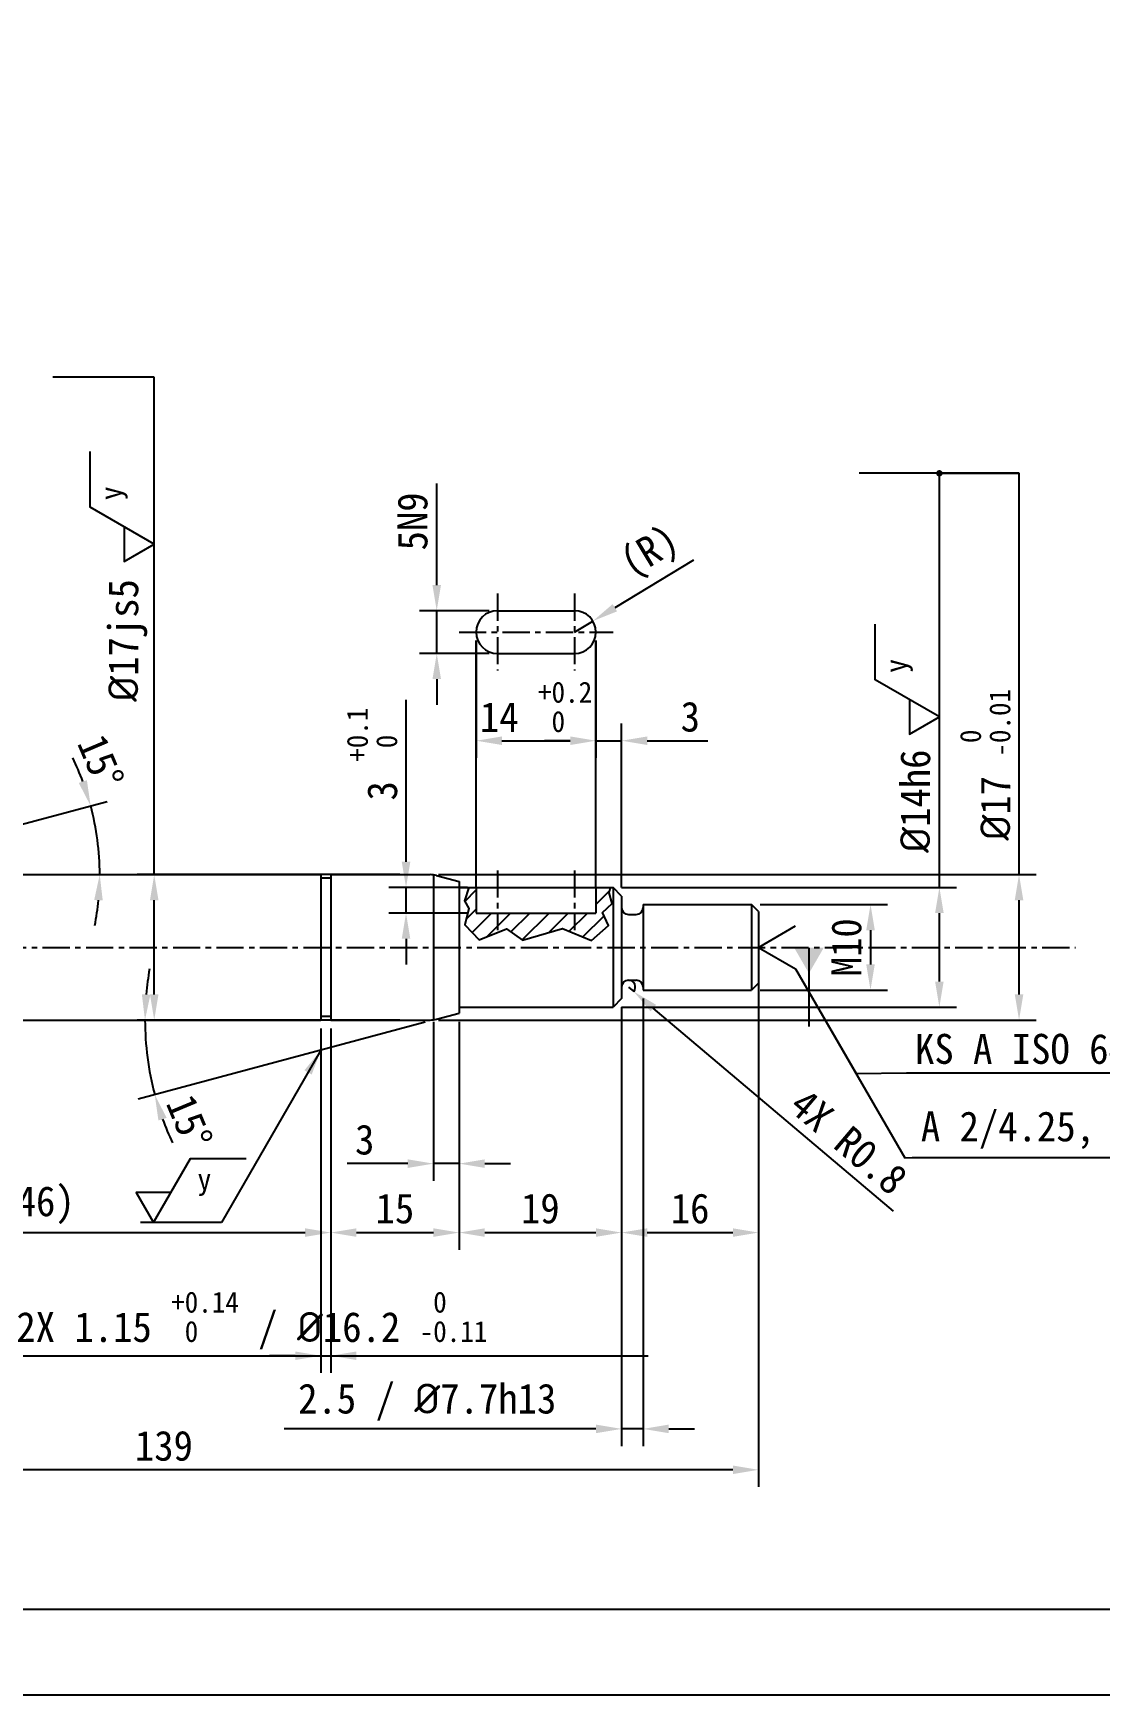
# Model space of a CAD drawing. Header units: millimetres. Extents: x 0 to 594, y 0 to 420.
# Drawn here: x 102.8 to 227.4, y 0 to 194.2 of the extents above; entities that cross this region are included whole.
import ezdxf
from ezdxf.enums import TextEntityAlignment as Align

# ---------------------------------------------------------------- set-up
doc = ezdxf.new("R2010")
doc.units = ezdxf.units.MM
doc.linetypes.add('CENTER', pattern=[50.8, 31.75, -6.35, 6.35, -6.35])
for name, color, linetype in [('문자', 2, 'Continuous'), ('외형선', 3, 'Continuous'), ('윤곽선_중심마크', 4, 'Continuous'), ('중심선', 1, 'CENTER'), ('치수선', 7, 'Continuous'), ('해칭선', 7, 'Continuous')]:
    doc.layers.add(name, color=color, linetype=linetype)
doc.styles.add('문자 H3.5', font='GulimChe.ttf', dxfattribs={"height": 3.5})
doc.dimstyles.new('기본', dxfattribs={"dimtxt": 3.5, "dimasz": 3, "dimexe": 2, "dimexo": 1, "dimgap": 1, "dimtad": 1, "dimdsep": 46, "dimtxsty": '문자 H3.5', "dimcen": 0, "dimclrd": 256, "dimclre": 256, "dimclrt": 2, "dimazin": 2, "dimtfac": 1, "dimtmove": 0, "dimatfit": 3, "dimfxl": 1, "dimlwd": -1, "dimlwe": -1, "dimarcsym": 1})

# ---------------------------------------------------------------- blocks, each defined once
blk = doc.blocks.new('*D66')
at = {"layer": 'Defpoints', "color": 0, "transparency": 16777216}
for p in [(186.72, 92.38), (186.72, 82.38), (200.62, 82.38)]:
    blk.add_point(p, dxfattribs=at)
at = {"layer": '치수선', "transparency": 16777216}
for p, q in [((187.72, 92.38), (202.62, 92.38)), ((200.62, 89.38), (200.62, 85.38)), ((187.72, 82.38), (202.62, 82.38))]:
    blk.add_line(p, q, dxfattribs=at)
for points in [[(200.12, 89.38), (201.12, 89.38), (200.62, 92.38)], [(200.12, 85.38), (201.12, 85.38), (200.62, 82.38)]]:
    blk.add_solid(points, dxfattribs=at)
at = {"layer": '치수선', "color": 2, "transparency": 16777216, "insert": (197.82, 87.38), "char_height": 3.5, "attachment_point": 5, "rotation": 90, "style": '문자 H3.5'}
blk.add_mtext('M10', dxfattribs=at)
blk = doc.blocks.new('*D67')
at = {"layer": 'Defpoints', "color": 0, "transparency": 16777216}
for p in [(170.53, 94.38), (170.53, 80.38), (208.67, 80.38)]:
    blk.add_point(p, dxfattribs=at)
at = {"layer": '치수선', "transparency": 16777216}
for p, q in [((208.67, 94.38), (208.67, 111.55)), ((171.53, 94.38), (210.67, 94.38)), ((208.67, 83.38), (208.67, 91.38)), ((171.53, 80.38), (210.67, 80.38))]:
    blk.add_line(p, q, dxfattribs=at)
for points in [[(208.17, 91.38), (209.17, 91.38), (208.67, 94.38)], [(208.17, 83.38), (209.17, 83.38), (208.67, 80.38)]]:
    blk.add_solid(points, dxfattribs=at)
at = {"layer": '치수선', "color": 2, "transparency": 16777216, "insert": (205.87, 104.46), "char_height": 3.5, "attachment_point": 5, "rotation": 90, "style": '문자 H3.5'}
blk.add_mtext('{\\fISOCPEUR|b0|i0|c0|p34;%%C}14h6', dxfattribs=at)
blk = doc.blocks.new('*D69')
at = {"layer": 'Defpoints', "color": 0, "transparency": 16777216}
for p in [(146.6, 95.88), (116.9, 78.88), (146.6, 78.88)]:
    blk.add_point(p, dxfattribs=at)
at = {"layer": '치수선', "transparency": 16777216}
for p, q in [((116.9, 95.88), (116.9, 131.53)), ((145.6, 95.88), (114.9, 95.88)), ((116.9, 81.88), (116.9, 92.88)), ((145.6, 78.88), (114.9, 78.88))]:
    blk.add_line(p, q, dxfattribs=at)
for points in [[(116.4, 92.88), (117.4, 92.88), (116.9, 95.88)], [(116.4, 81.88), (117.4, 81.88), (116.9, 78.88)]]:
    blk.add_solid(points, dxfattribs=at)
at = {"layer": '치수선', "color": 2, "transparency": 16777216, "insert": (113.81, 123.25), "char_height": 3.5, "attachment_point": 5, "rotation": 90, "style": '문자 H3.5'}
blk.add_mtext('{\\fISOCPEUR|b0|i0|c0|p34;%%C}17js5', dxfattribs=at)
blk = doc.blocks.new('*D75')
at = {"layer": 'Defpoints', "color": 0, "transparency": 16777216}
for p in [(91.53, 78.88), (137.53, 78.88), (137.53, 54.03)]:
    blk.add_point(p, dxfattribs=at)
at = {"layer": '치수선', "transparency": 16777216}
for p, q in [((91.53, 77.88), (91.53, 52.03)), ((137.53, 77.88), (137.53, 52.03)), ((94.53, 54.03), (134.53, 54.03))]:
    blk.add_line(p, q, dxfattribs=at)
for points in [[(94.53, 54.53), (94.53, 53.53), (91.53, 54.03)], [(134.53, 54.53), (134.53, 53.53), (137.53, 54.03)]]:
    blk.add_solid(points, dxfattribs=at)
at = {"layer": '치수선', "color": 2, "transparency": 16777216, "insert": (103.08, 57.23), "char_height": 3.5, "attachment_point": 5, "style": '문자 H3.5'}
blk.add_mtext('(46)', dxfattribs=at)
blk = doc.blocks.new('*D77')
at = {"layer": 'Defpoints', "color": 0, "transparency": 16777216}
for p in [(154.53, 124.23), (168.53, 124.23), (168.53, 111.53)]:
    blk.add_point(p, dxfattribs=at)
at = {"layer": '치수선', "transparency": 16777216}
for p, q in [((154.53, 123.23), (154.53, 109.53)), ((168.53, 123.23), (168.53, 109.53)), ((157.53, 111.53), (165.53, 111.53))]:
    blk.add_line(p, q, dxfattribs=at)
for points in [[(157.53, 112.03), (157.53, 111.03), (154.53, 111.53)], [(165.53, 112.03), (165.53, 111.03), (168.53, 111.53)]]:
    blk.add_solid(points, dxfattribs=at)
at = {"layer": '치수선', "color": 2, "transparency": 16777216, "insert": (161.53, 115.49), "char_height": 3.5, "attachment_point": 5, "style": '문자 H3.5'}
blk.add_mtext('14 {\\H0.7x;\\S+0.2^  0;}', dxfattribs=at)
blk = doc.blocks.new('*D78')
at = {"layer": 'Defpoints', "color": 0, "transparency": 16777216}
for p in [(171.53, 111.53), (168.53, 94.38), (171.53, 93.38)]:
    blk.add_point(p, dxfattribs=at)
at = {"layer": '치수선', "transparency": 16777216}
for p, q in [((168.53, 95.38), (168.53, 113.53)), ((171.53, 94.38), (171.53, 113.53)), ((165.53, 111.53), (162.53, 111.53)), ((168.53, 111.53), (171.53, 111.53)), ((174.53, 111.53), (181.59, 111.53))]:
    blk.add_line(p, q, dxfattribs=at)
for points in [[(165.53, 112.03), (165.53, 111.03), (168.53, 111.53)], [(174.53, 112.03), (174.53, 111.03), (171.53, 111.53)]]:
    blk.add_solid(points, dxfattribs=at)
at = {"layer": '치수선', "color": 2, "transparency": 16777216, "insert": (179.56, 114.32), "char_height": 3.5, "attachment_point": 5, "style": '문자 H3.5'}
blk.add_mtext('3', dxfattribs=at)
blk = doc.blocks.new('*D81')
at = {"layer": 'Defpoints', "color": 0, "transparency": 16777216}
for p in [(152.53, 79.68), (137.53, 78.88), (152.53, 54.03)]:
    blk.add_point(p, dxfattribs=at)
at = {"layer": '치수선', "transparency": 16777216}
for p, q in [((137.53, 77.88), (137.53, 52.03)), ((152.53, 78.68), (152.53, 52.03)), ((140.53, 54.03), (149.53, 54.03))]:
    blk.add_line(p, q, dxfattribs=at)
for points in [[(140.53, 54.53), (140.53, 53.53), (137.53, 54.03)], [(149.53, 54.53), (149.53, 53.53), (152.53, 54.03)]]:
    blk.add_solid(points, dxfattribs=at)
at = {"layer": '치수선', "color": 2, "transparency": 16777216, "insert": (145.03, 56.83), "char_height": 3.5, "attachment_point": 5, "style": '문자 H3.5'}
blk.add_mtext('15', dxfattribs=at)
blk = doc.blocks.new('*D82')
at = {"layer": 'Defpoints', "color": 0, "transparency": 16777216}
for p in [(152.53, 79.68), (171.53, 81.38), (171.53, 54.03)]:
    blk.add_point(p, dxfattribs=at)
at = {"layer": '치수선', "transparency": 16777216}
for p, q in [((171.53, 80.38), (171.53, 52.03)), ((152.53, 78.68), (152.53, 52.03)), ((155.53, 54.03), (168.53, 54.03))]:
    blk.add_line(p, q, dxfattribs=at)
for points in [[(155.53, 54.53), (155.53, 53.53), (152.53, 54.03)], [(168.53, 54.53), (168.53, 53.53), (171.53, 54.03)]]:
    blk.add_solid(points, dxfattribs=at)
at = {"layer": '치수선', "color": 2, "transparency": 16777216, "insert": (162.03, 56.83), "char_height": 3.5, "attachment_point": 5, "style": '문자 H3.5'}
blk.add_mtext('19', dxfattribs=at)
blk = doc.blocks.new('*D83')
at = {"layer": 'Defpoints', "color": 0, "transparency": 16777216}
for p in [(187.53, 83.19), (171.53, 81.38), (187.53, 54.03)]:
    blk.add_point(p, dxfattribs=at)
at = {"layer": '치수선', "transparency": 16777216}
for p, q in [((187.53, 82.19), (187.53, 52.03)), ((171.53, 80.38), (171.53, 52.03)), ((174.53, 54.03), (184.53, 54.03))]:
    blk.add_line(p, q, dxfattribs=at)
for points in [[(174.53, 54.53), (174.53, 53.53), (171.53, 54.03)], [(184.53, 54.53), (184.53, 53.53), (187.53, 54.03)]]:
    blk.add_solid(points, dxfattribs=at)
at = {"layer": '치수선', "color": 2, "transparency": 16777216, "insert": (179.53, 56.83), "char_height": 3.5, "attachment_point": 5, "style": '문자 H3.5'}
blk.add_mtext('16', dxfattribs=at)
blk = doc.blocks.new('*D84')
at = {"layer": 'Defpoints', "color": 0, "transparency": 16777216}
for p in [(149.92, 126.73), (157.03, 126.73), (157.03, 121.73)]:
    blk.add_point(p, dxfattribs=at)
at = {"layer": '치수선', "transparency": 16777216}
for p, q in [((149.92, 129.73), (149.92, 141.6)), ((156.03, 126.73), (147.92, 126.73)), ((149.92, 121.73), (149.92, 126.73)), ((156.03, 121.73), (147.92, 121.73)), ((149.92, 118.73), (149.92, 115.73))]:
    blk.add_line(p, q, dxfattribs=at)
for points in [[(149.42, 129.73), (150.42, 129.73), (149.92, 126.73)], [(149.42, 118.73), (150.42, 118.73), (149.92, 121.73)]]:
    blk.add_solid(points, dxfattribs=at)
at = {"layer": '치수선', "color": 2, "transparency": 16777216, "insert": (147.11, 137.17), "char_height": 3.5, "attachment_point": 5, "rotation": 90, "style": '문자 H3.5'}
blk.add_mtext('5N9', dxfattribs=at)
blk = doc.blocks.new('*D86')
at = {"layer": 'Defpoints', "color": 0, "transparency": 16777216}
for p in [(110.41, 98.58), (79.15, 95.77), (79.92, 95.88), (91.53, 95.88), (76.9, 95.17)]:
    blk.add_point(p, dxfattribs=at)
at = {"layer": '치수선', "transparency": 16777216}
for p, q in [((80.5, 96.14), (111.4, 104.42)), ((92.53, 95.88), (112.53, 95.88))]:
    blk.add_line(p, q, dxfattribs=at)
for start, end in [(20.5473, 26.0947), (0, 15), (348.9053, 354.4527)]:
    blk.add_arc((79.53, 95.88), 31, start, end, dxfattribs=at)
for points in [[(109.03, 106.91), (108.08, 106.6), (109.47, 103.9)], [(109.88, 92.9), (110.88, 92.86), (110.53, 95.88)]]:
    blk.add_solid(points, dxfattribs=at)
at = {"layer": '치수선', "color": 2, "transparency": 16777216, "insert": (110.64, 109.07), "char_height": 3.5, "attachment_point": 5, "rotation": 292.9881, "style": '문자 H3.5'}
blk.add_mtext('15°', dxfattribs=at)
blk = doc.blocks.new('*D87')
at = {"layer": 'Defpoints', "color": 0, "transparency": 16777216}
for p in [(149.13, 95.88), (149.13, 78.88), (217.98, 78.88)]:
    blk.add_point(p, dxfattribs=at)
at = {"layer": '치수선', "transparency": 16777216}
for p, q in [((217.98, 95.88), (217.98, 118.57)), ((150.13, 95.88), (219.98, 95.88)), ((217.98, 81.88), (217.98, 92.88)), ((150.13, 78.88), (219.98, 78.88))]:
    blk.add_line(p, q, dxfattribs=at)
for points in [[(217.48, 92.88), (218.48, 92.88), (217.98, 95.88)], [(217.48, 81.88), (218.48, 81.88), (217.98, 78.88)]]:
    blk.add_solid(points, dxfattribs=at)
at = {"layer": '치수선', "color": 2, "transparency": 16777216, "insert": (214.02, 108.72), "char_height": 3.5, "attachment_point": 5, "rotation": 90, "style": '문자 H3.5'}
blk.add_mtext('{\\fISOCPEUR|b0|i0|c0|p34;%%C}17 {\\H0.7x;\\S 0^ -0.01;}', dxfattribs=at)
blk = doc.blocks.new('*D89')
at = {"layer": 'Defpoints', "color": 0, "transparency": 16777216}
for p in [(154.53, 94.38), (146.33, 91.38), (154.53, 91.38)]:
    blk.add_point(p, dxfattribs=at)
at = {"layer": '치수선', "transparency": 16777216}
for p, q in [((146.33, 97.38), (146.33, 116.31)), ((153.53, 94.38), (144.33, 94.38)), ((146.33, 91.38), (146.33, 94.38)), ((153.53, 91.38), (144.33, 91.38)), ((146.33, 88.38), (146.33, 85.38))]:
    blk.add_line(p, q, dxfattribs=at)
for points in [[(145.83, 97.38), (146.83, 97.38), (146.33, 94.38)], [(145.83, 88.38), (146.83, 88.38), (146.33, 91.38)]]:
    blk.add_solid(points, dxfattribs=at)
at = {"layer": '치수선', "color": 2, "transparency": 16777216, "insert": (142.38, 109.97), "char_height": 3.5, "attachment_point": 5, "rotation": 90, "style": '문자 H3.5'}
blk.add_mtext('3 {\\H0.7x;\\S+0.1^  0;}', dxfattribs=at)
blk = doc.blocks.new('*D90')
at = {"layer": 'Defpoints', "color": 0, "transparency": 16777216}
for p in [(149.53, 79.68), (152.53, 79.68), (149.53, 62.09)]:
    blk.add_point(p, dxfattribs=at)
at = {"layer": '치수선', "transparency": 16777216}
for p, q in [((149.53, 78.68), (149.53, 60.09)), ((152.53, 78.68), (152.53, 60.09)), ((146.53, 62.09), (139.47, 62.09)), ((152.53, 62.09), (149.53, 62.09)), ((155.53, 62.09), (158.53, 62.09))]:
    blk.add_line(p, q, dxfattribs=at)
for points in [[(146.53, 62.59), (146.53, 61.59), (149.53, 62.09)], [(155.53, 62.59), (155.53, 61.59), (152.53, 62.09)]]:
    blk.add_solid(points, dxfattribs=at)
at = {"layer": '치수선', "color": 2, "transparency": 16777216, "insert": (141.5, 64.88), "char_height": 3.5, "attachment_point": 5, "style": '문자 H3.5'}
blk.add_mtext('3', dxfattribs=at)
blk = doc.blocks.new('*D91')
at = {"layer": 'Defpoints', "color": 0, "transparency": 16777216}
for p in [(91.53, 78.88), (92.68, 78.88), (92.68, 39.63)]:
    blk.add_point(p, dxfattribs=at)
at = {"layer": '치수선', "transparency": 16777216}
for p, q in [((91.53, 77.88), (91.53, 37.63)), ((92.68, 77.88), (92.68, 37.63)), ((88.53, 39.63), (85.53, 39.63)), ((91.53, 39.63), (92.68, 39.63)), ((95.68, 39.63), (157.93, 39.63))]:
    blk.add_line(p, q, dxfattribs=at)
for points in [[(88.53, 40.13), (88.53, 39.13), (91.53, 39.63)], [(95.68, 40.13), (95.68, 39.13), (92.68, 39.63)]]:
    blk.add_solid(points, dxfattribs=at)
at = {"layer": '치수선', "color": 2, "transparency": 16777216, "insert": (128.31, 43.76), "char_height": 3.5, "attachment_point": 5, "style": '문자 H3.5'}
blk.add_mtext('2X 1.15 {\\H0.7x;\\S+0.14^  0;\\H1.42857x; / \\fISOCPEUR|b0|i0|c0|p34;%%C\\fGulimChe|b0|i0|c129|p49;16.2 \\H0.7x;\\S 0^ -0.11;}', dxfattribs=at)
blk = doc.blocks.new('*D92')
at = {"layer": 'Defpoints', "color": 0, "transparency": 16777216}
for p in [(48.53, 84.5), (187.53, 84.5), (48.53, 26.3)]:
    blk.add_point(p, dxfattribs=at)
at = {"layer": '치수선', "transparency": 16777216}
for p, q in [((48.53, 83.5), (48.53, 24.3)), ((187.53, 83.5), (187.53, 24.3)), ((184.53, 26.3), (51.53, 26.3))]:
    blk.add_line(p, q, dxfattribs=at)
for points in [[(51.53, 26.8), (51.53, 25.8), (48.53, 26.3)], [(184.53, 26.8), (184.53, 25.8), (187.53, 26.3)]]:
    blk.add_solid(points, dxfattribs=at)
at = {"layer": '치수선', "color": 2, "transparency": 16777216, "insert": (118.03, 29.09), "char_height": 3.5, "attachment_point": 5, "style": '문자 H3.5'}
blk.add_mtext('139', dxfattribs=at)
blk = doc.blocks.new('*D93')
at = {"layer": 'Defpoints', "color": 0, "transparency": 16777216}
for p in [(174.03, 82.38), (171.53, 81.38), (174.03, 31.08)]:
    blk.add_point(p, dxfattribs=at)
at = {"layer": '치수선', "transparency": 16777216}
for p, q in [((171.53, 80.38), (171.53, 29.08)), ((174.03, 81.38), (174.03, 29.08)), ((168.53, 31.08), (132.09, 31.08)), ((174.03, 31.08), (171.53, 31.08)), ((177.03, 31.08), (180.03, 31.08))]:
    blk.add_line(p, q, dxfattribs=at)
for points in [[(168.53, 31.58), (168.53, 30.58), (171.53, 31.08)], [(177.03, 31.58), (177.03, 30.58), (174.03, 31.08)]]:
    blk.add_solid(points, dxfattribs=at)
at = {"layer": '치수선', "color": 2, "transparency": 16777216, "insert": (148.81, 34.2), "char_height": 3.5, "width": 33.2173, "attachment_point": 5, "style": '문자 H3.5'}
blk.add_mtext('2.5 / {\\fISOCPEUR|b0|i0|c0|p34;%%C}7.7h13', dxfattribs=at)
blk = doc.blocks.new('*D94')
at = {"layer": 'Defpoints', "color": 0, "transparency": 16777216}
for p in [(172.33, 82.73), (172.94, 82.21)]:
    blk.add_point(p, dxfattribs=at)
at = {"layer": '치수선', "transparency": 16777216}
for p, q in [((172.33, 82.73), (172.94, 82.21)), ((203.32, 56.54), (175.23, 80.27))]:
    blk.add_line(p, q, dxfattribs=at)
blk.add_arc((172.33, 82.73), 0.8, 319.8085, 90, dxfattribs=at)
blk.add_solid([(175.56, 80.66), (174.91, 79.89), (172.94, 82.21)], dxfattribs=at)
at = {"layer": '치수선', "color": 2, "transparency": 16777216, "insert": (198.07, 64.65), "char_height": 3.5, "attachment_point": 5, "rotation": 319.8085, "style": '문자 H3.5'}
blk.add_mtext('4X R0.8', dxfattribs=at)
blk = doc.blocks.new('*D95')
at = {"layer": 'Defpoints', "color": 0, "transparency": 16777216}
for p in [(152.53, 79.68), (92.68, 78.88), (136.38, 78.88), (149.91, 78.98), (115.94, 75.94)]:
    blk.add_point(p, dxfattribs=at)
at = {"layer": '치수선', "transparency": 16777216}
blk.add_line((148.56, 78.62), (115.03, 69.63), dxfattribs=at)
for start, end in [(169.7998, 174.8999), (180, 195), (200.1001, 205.2002)]:
    blk.add_arc((149.53, 78.88), 33.71, start, end, dxfattribs=at)
for points in [[(116.45, 81.85), (115.45, 81.9), (115.82, 78.88)], [(117.39, 67.14), (118.35, 67.44), (116.96, 70.15)]]:
    blk.add_solid(points, dxfattribs=at)
at = {"layer": '치수선', "color": 2, "transparency": 16777216, "insert": (121, 66.97), "char_height": 3.5, "attachment_point": 5, "rotation": 292.6502, "style": '문자 H3.5'}
blk.add_mtext('15°', dxfattribs=at)
blk = doc.blocks.new('*D98')
at = {"layer": 'Defpoints', "color": 0, "transparency": 16777216}
for p in [(168.17, 125.52), (166.03, 124.23)]:
    blk.add_point(p, dxfattribs=at)
at = {"layer": '치수선', "transparency": 16777216}
for p, q in [((179.95, 132.63), (170.74, 127.07)), ((166.03, 124.23), (168.17, 125.52))]:
    blk.add_line(p, q, dxfattribs=at)
blk.add_solid([(170.48, 127.5), (171, 126.65), (168.17, 125.52)], dxfattribs=at)
at = {"layer": '치수선', "color": 2, "transparency": 16777216, "insert": (174.97, 133.37), "char_height": 3.5, "attachment_point": 5, "rotation": 31.1076, "style": '문자 H3.5'}
blk.add_mtext('(R)', dxfattribs=at)

msp = doc.modelspace()

# ---------------------------------------------------------------- hatches: boundary and pattern name
at = {"layer": '해칭선'}
h = msp.add_hatch(dxfattribs=at)
h.set_pattern_fill('ANSI31', color=0, scale=0.5)
h.set_pattern_definition([(45, (-62.5664, -208.3207), (-1.122532, 1.122532), [])])
h.paths.add_polyline_path([(76.004, 84.554), (74.899, 84.016), (73.199, 85.97), (72.53, 85.518), (72.53, 82.376), (74.53, 80.376), (75.296, 80.376), (76.53, 81.949), (75.381, 82.544)])
h.paths.add_polyline_path([(72.53, 85.518), (71.272, 84.668), (70.059, 85.026), (70.309, 83.025), (69.176, 82.884), (69.969, 81.61), (69.346, 80.376), (70.53, 80.376), (72.53, 82.376)])
h.paths.add_polyline_path([(73.611, 91.337), (73.734, 92.896), (74.678, 93.511), (74.022, 94.376), (70.53, 94.376), (70.53, 91.376), (52.53, 91.376), (52.53, 94.376), (50.147, 94.376), (49.901, 91.501), (51.829, 89.82), (51.706, 87.852), (55.111, 88.713), (56.793, 87.967), (60.074, 89.123), (62.016, 88.133), (65.407, 89), (67.089, 88.327), (69.017, 89.697), (71.806, 89.328)])
h.paths.add_polyline_path([(154.53, 91.376), (154.53, 94.376), (153.675, 94.376), (153.154, 92.81), (153.675, 91.907), (153.188, 89.998), (154.89, 88.263), (158.084, 89.547), (159.925, 88.228), (164.612, 89.582), (168.015, 88.159), (169.994, 89.929), (169.3, 91.456), (170.421, 92.515), (170.063, 93.747), (170.238, 94.376), (168.53, 94.376), (168.53, 91.376)])

# ---------------------------------------------------------------- linework, layer by layer
msp.add_lwpolyline([(0, 0), (594, 0), (594, 420), (0, 420)], close=True)
at = {"layer": '외형선'}
for p, q in [((157.03, 126.733), (166.03, 126.733)), ((157.03, 121.733), (166.03, 121.733)), ((92.68, 95.876), (136.38, 95.876)), ((136.38, 95.876), (136.38, 78.876)), ((137.53, 95.876), (137.53, 78.876)), ((137.53, 95.876), (149.135, 95.876)), ((149.53, 95.85), (149.53, 78.903)), ((152.53, 95.073), (152.53, 79.68)), ((152.53, 94.376), (170.53, 94.376)), ((154.53, 94.376), (154.53, 91.376)), ((168.53, 94.376), (168.53, 91.376)), ((171.53, 93.376), (170.53, 94.376)), ((171.53, 93.376), (171.53, 81.376)), ((154.53, 91.376), (168.53, 91.376)), ((174.03, 92.376), (186.718, 92.376)), ((174.03, 92.376), (174.03, 82.376)), ((174.03, 82.376), (186.718, 82.376)), ((152.53, 80.376), (170.53, 80.376)), ((171.53, 81.376), (170.53, 80.376)), ((92.68, 78.876), (136.38, 78.876)), ((137.53, 78.876), (149.135, 78.876))]:
    msp.add_line(p, q, dxfattribs=at)
at = {"layer": '외형선', "color": 3}
for p, q in [((137.53, 95.476), (136.38, 95.476)), ((149.911, 95.774), (152.53, 95.073)), ((170.53, 94.376), (170.53, 80.376)), ((187.53, 91.564), (186.718, 92.376)), ((186.718, 92.376), (186.718, 82.376)), ((187.53, 91.564), (187.53, 83.188)), ((172.33, 91.226), (173.23, 91.226)), ((172.33, 83.526), (173.23, 83.526)), ((187.53, 83.188), (186.718, 82.376)), ((149.911, 78.979), (152.53, 79.68)), ((137.53, 79.276), (136.38, 79.276))]:
    msp.add_line(p, q, dxfattribs=at)
at = {"layer": '외형선', "color": 7}
msp.add_lwpolyline([(153.675, 94.376), (153.154, 92.81), (153.675, 91.907), (153.188, 89.998), (154.89, 88.263), (158.084, 89.547), (159.925, 88.228), (164.612, 89.582), (168.015, 88.159), (169.994, 89.929), (169.3, 91.456), (170.421, 92.515), (170.063, 93.747), (170.238, 94.376)], dxfattribs=at)
at = {"layer": '외형선'}
for centre, start, end in [((157.03, 124.233), 90, 270), ((166.03, 124.233), 270, 90)]:
    msp.add_arc(centre, 2.5, start, end, dxfattribs=at)
at = {"layer": '외형선', "color": 3}
for centre, radius, start, end in [((149.135, 92.876), 3, 75, 90), ((172.33, 92.026), 0.8, 180, 270), ((173.23, 92.026), 0.8, 270, 0), ((172.33, 82.726), 0.8, 90, 180), ((173.23, 82.726), 0.8, 0, 90), ((149.135, 81.876), 3, 270, 285)]:
    msp.add_arc(centre, radius, start, end, dxfattribs=at)
at = {"layer": '윤곽선_중심마크'}
msp.add_lwpolyline([(584, 410), (10, 410), (10, 10), (584, 10)], close=True, dxfattribs=at)
at = {"layer": '중심선', "ltscale": 0.1}
for p, q in [((157.03, 128.733), (157.03, 119.733)), ((166.03, 128.733), (166.03, 119.733)), ((152.53, 124.233), (170.53, 124.233)), ((157.03, 96.376), (157.03, 89.376)), ((166.03, 96.376), (166.03, 89.376)), ((32.734, 87.376), (224.562, 87.376))]:
    msp.add_line(p, q, dxfattribs=at)
at = {"layer": '치수선', "color": 7}
for p, q in [((116.898, 154.049), (105.032, 154.049)), ((116.898, 146.192), (116.898, 154.049)), ((116.898, 131.526), (116.898, 146.192)), ((208.67, 142.792), (199.289, 142.792)), ((208.67, 127.675), (208.67, 142.792)), ((217.979, 142.792), (208.67, 142.792)), ((217.979, 118.57), (217.979, 142.792)), ((208.67, 111.55), (208.67, 127.675)), ((154.53, 94.376), (154.53, 123.233)), ((168.53, 94.376), (168.53, 123.233))]:
    msp.add_line(p, q, dxfattribs=at)
at = {"layer": '치수선', "color": 2}
for q in [(191.86, 89.876), (191.86, 84.876)]:
    msp.add_line((187.53, 87.376), q, dxfattribs=at)
at = {"layer": '치수선'}
for p, q in [((136.38, 77.876), (136.38, 37.632)), ((137.53, 77.876), (137.53, 37.632)), ((133.38, 39.632), (130.38, 39.632)), ((136.38, 39.632), (137.53, 39.632)), ((140.53, 39.632), (174.623, 39.632))]:
    msp.add_line(p, q, dxfattribs=at)
at = {"layer": '치수선', "color": 7}
for points in [[(113.398, 136.521), (113.398, 132.479), (116.898, 134.5), (109.398, 138.83), (109.398, 145.33)], [(205.17, 116.341), (205.17, 112.3), (208.67, 114.32), (201.17, 118.65), (201.17, 125.15)], [(118.83, 58.708), (114.789, 58.708), (116.809, 55.208), (121.14, 62.708), (127.64, 62.708)]]:
    msp.add_lwpolyline(points, dxfattribs=at)
at = {"layer": '치수선'}
for points in [[(133.38, 40.132), (133.38, 39.132), (136.38, 39.632)], [(140.53, 40.132), (140.53, 39.132), (137.53, 39.632)]]:
    msp.add_solid(points, dxfattribs=at)

# ---------------------------------------------------------------- texts
at = {"layer": '문자', "color": 2, "style": '문자 H3.5'}
for p in [(111.821, 139.643), (203.592, 119.464)]:
    msp.add_text(' y', height=2.5, rotation=90, dxfattribs=at).set_placement(p, align=Align.MIDDLE_CENTER)
msp.add_text(' y', height=2.5, dxfattribs=at).set_placement((121.953, 60.285), align=Align.MIDDLE_CENTER)
at = {"layer": '치수선', "color": 2, "char_height": 3.5, "attachment_point": 7, "style": '문자 H3.5'}
for s, insert in [('KS A ISO 6411-1', (205.823, 73.7)), ('A 2/4.25, 양단', (206.507, 63.791))]:
    msp.add_mtext(s, dxfattribs=dict(at, insert=insert))

# ---------------------------------------------------------------- dimensions: what is measured, and where the dimension line sits
at = {"layer": '치수선', "color": 3}
dim = msp.add_linear_dim(base=(149.92, 126.733), p1=(157.03, 121.733), p2=(157.03, 126.733), angle=90, text='<>N9', dimstyle='기본', dxfattribs=at)
dim.commit()
dim.dimension.update_dxf_attribs({"geometry": '*D84', "text_midpoint": (147.109, 137.167)})
at = {"layer": '치수선', "color": 7}
dim = msp.add_radius_dim(center=(166.03, 124.233), mpoint=(168.17, 125.524), text='(R)', dimstyle='기본', dxfattribs=at)
dim.commit()
dim.dimension.update_dxf_attribs({"geometry": '*D98', "text_midpoint": (174.973, 133.366)})
for base, p1, p2, text, picture, middle in [((116.898, 78.876), (146.604, 95.876), (146.604, 78.876), '{\\fISOCPEUR|b0|i0|c0|p34;%%C}<>js5', '*D69', (116.898, 123.247)), ((208.67, 80.376), (170.53, 94.376), (170.53, 80.376), '{\\fISOCPEUR|b0|i0|c0|p34;%%C}14h6', '*D67', (208.67, 104.463))]:
    dim = msp.add_linear_dim(base=base, p1=p1, p2=p2, angle=90, text=text, dimstyle='기본', dxfattribs=at)
    dim.commit()
    dim.dimension.update_dxf_attribs({"geometry": picture, "text_midpoint": middle, "dimtype": 160})
for base, p1, p2, text, picture, middle in [((168.53, 111.526), (154.53, 124.233), (168.53, 124.233), '<> {\\H0.7x;\\S+0.2^  0;}', '*D77', (161.53, 111.526)), ((137.53, 54.03), (91.53, 78.876), (137.53, 78.876), '(<>)', '*D75', (103.078, 54.03))]:
    dim = msp.add_linear_dim(base=base, p1=p1, p2=p2, text=text, dimstyle='기본', dxfattribs=at)
    dim.commit()
    dim.dimension.update_dxf_attribs({"geometry": picture, "text_midpoint": middle, "dimtype": 160})
at = {"layer": '치수선', "color": 3}
for base, p1, p2, text, picture, middle in [((217.979, 78.876), (149.135, 95.876), (149.135, 78.876), '{\\fISOCPEUR|b0|i0|c0|p34;%%C}<> {\\H0.7x;\\S 0^ -0.01;}', '*D87', (217.979, 108.723)), ((146.333, 91.376), (154.53, 94.376), (154.53, 91.376), '<> {\\H0.7x;\\S+0.1^  0;}', '*D89', (146.333, 109.968))]:
    dim = msp.add_linear_dim(base=base, p1=p1, p2=p2, angle=90, text=text, dimstyle='기본', dxfattribs=at)
    dim.commit()
    dim.dimension.update_dxf_attribs({"geometry": picture, "text_midpoint": middle, "dimtype": 160})
at = {"layer": '치수선', "color": 7}
for base, p1, p2, picture, middle in [((171.53, 111.526), (168.53, 94.376), (171.53, 93.376), '*D78', (179.561, 114.316)), ((187.53, 54.03), (171.53, 81.376), (187.53, 83.188), '*D83', (179.53, 56.827)), ((152.53, 54.03), (137.53, 78.876), (152.53, 79.68), '*D81', (145.03, 56.827)), ((171.53, 54.03), (152.53, 79.68), (171.53, 81.376), '*D82', (162.03, 56.827))]:
    dim = msp.add_linear_dim(base=base, p1=p1, p2=p2, dimstyle='기본', dxfattribs=at)
    dim.commit()
    dim.dimension.update_dxf_attribs({"geometry": picture, "text_midpoint": middle})
at = {"layer": '치수선', "color": 3}
dim = msp.add_angular_dim_2l(base=(110.4095, 98.5781), line1=((79.9247, 95.8765), (91.5297, 95.8765)), line2=((79.1482, 95.7742), (76.9003, 95.1719)), dimstyle='기본', dxfattribs=at)
dim.commit()
dim.dimension.update_dxf_attribs({"geometry": '*D86', "text_midpoint": (108.0658, 107.9823), "dimtype": 162})
at = {"layer": '치수선', "color": 7}
dim = msp.add_linear_dim(base=(200.62, 82.376), p1=(186.718, 92.376), p2=(186.718, 82.376), angle=90, text='M10', dimstyle='기본', dxfattribs=at)
dim.commit()
dim.dimension.update_dxf_attribs({"geometry": '*D66', "text_midpoint": (197.823, 87.376)})
at = {"layer": '치수선', "color": 3}
for base, p1, p2, picture, middle in [((48.53, 26.296), (187.53, 84.498), (48.53, 84.498), '*D92', (118.03, 29.092)), ((149.53, 62.092), (152.53, 79.68), (149.53, 79.68), '*D90', (141.499, 64.882))]:
    dim = msp.add_linear_dim(base=base, p1=p1, p2=p2, dimstyle='기본', dxfattribs=at)
    dim.commit()
    dim.dimension.update_dxf_attribs({"geometry": picture, "text_midpoint": middle})
at = {"layer": '치수선', "color": 7}
dim = msp.add_angular_dim_2l(base=(115.9442, 75.9381), line1=((92.6797, 78.8765), (136.3797, 78.8765)), line2=((149.9112, 78.9787), (152.5297, 79.6803)), dimstyle='기본', dxfattribs=at)
dim.commit()
dim.dimension.update_dxf_attribs({"geometry": '*D95', "text_midpoint": (118.4161, 65.8932), "dimtype": 162})
at = {"layer": '치수선', "color": 3}
dim = msp.add_radius_dim(center=(172.33, 82.726), mpoint=(172.941, 82.21), text='4X <>', dimstyle='기본', dxfattribs=at)
dim.commit()
dim.dimension.update_dxf_attribs({"geometry": '*D94', "text_midpoint": (196.264, 62.506), "dimtype": 164})
for base, p1, p2, text, picture, middle in [((174.03, 31.079), (171.53, 81.376), (174.03, 82.376), '<> / {\\fISOCPEUR|b0|i0|c0|p34;%%C}7.7h13', '*D93', (148.81, 31.079)), ((92.68, 39.632), (91.53, 78.876), (92.68, 78.876), '2X <> {\\H0.7x;\\S+0.14^  0;\\H1.42857x; / \\fISOCPEUR|b0|i0|c0|p34;%%C\\fGulimChe|b0|i0|c129|p49;16.2 \\H0.7x;\\S 0^ -0.11;}', '*D91', (128.305, 39.632))]:
    dim = msp.add_linear_dim(base=base, p1=p1, p2=p2, text=text, dimstyle='기본', dxfattribs=at)
    dim.commit()
    dim.dimension.update_dxf_attribs({"geometry": picture, "text_midpoint": middle, "dimtype": 160})

# ---------------------------------------------------------------- leaders
at = {"layer": '치수선', "color": 7}
for points, override in [([(208.67, 142.792), (217.979, 142.792)], {"dimgap": 1, "dimtad": 1, "dimldrblk": 'DotSmall'}), ([(193.426, 87.337), (193.426, 78.14)], {"dimgap": 1, "dimtad": 1, "dimldrblk": 'DatumFilled'}), ([(136.38, 75.353), (124.749, 55.208), (115.298, 55.208)], {"dimgap": 1, "dimtad": 1})]:
    msp.add_leader(points, dimstyle='기본', override=override, dxfattribs=at)
at = {"layer": '치수선', "color": 3, "annotation_type": 0, "has_hookline": 1, "hookline_direction": 0}
for points, text_width in [([(191.86, 84.876), (198.938, 72.616), (204.823, 72.7)], 34.842), ([(191.86, 84.876), (204.619, 62.776), (205.507, 62.791)], 32.929)]:
    msp.add_leader(points, dimstyle='기본', override={"dimgap": 1, "dimtad": 1, "dimldrblk": 'None'}, dxfattribs=dict(at, text_width=text_width))

doc.saveas('drawing.dxf')
